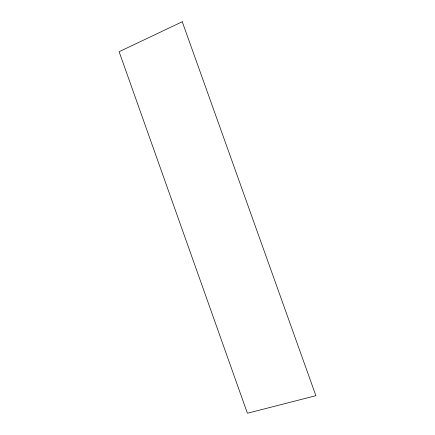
<?xml version="1.0" encoding="UTF-8"?>
<svg xmlns="http://www.w3.org/2000/svg" width="435" height="435" viewBox="0 0 435 435"><rect width="100%" height="100%" fill="white"/><g stroke="black" fill="none" stroke-linecap="round" stroke-linejoin="round"><path stroke-width="0.65" d="M182.249 21.75L119.114 51.716L247.401 413.25L315.886 395.692L182.249 21.75"/></g></svg>
